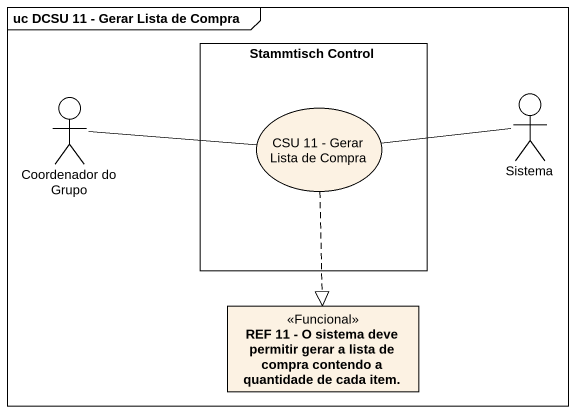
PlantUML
@startuml
mainframe uc DCSU 11 - Gerar Lista de Compra
allowmixing
hide circle
hide empty members
rectangle "Stammtisch Control" as Stammtisch_Control {
  usecase "CSU 11 - Gerar Lista de Compra" as CSU_11_Gerar_Lista_de_Compra
}
actor "Coordenador do Grupo" as Coordenador_do_Grupo
actor Sistema
class "REF 11 - O sistema deve permitir gerar a lista de compra contendo a quantidade de cada item." as REF_11_O_sistema_deve <<Funcional>>
Coordenador_do_Grupo -right- CSU_11_Gerar_Lista_de_Compra
CSU_11_Gerar_Lista_de_Compra -right- Sistema
CSU_11_Gerar_Lista_de_Compra ..|> REF_11_O_sistema_deve
@enduml
